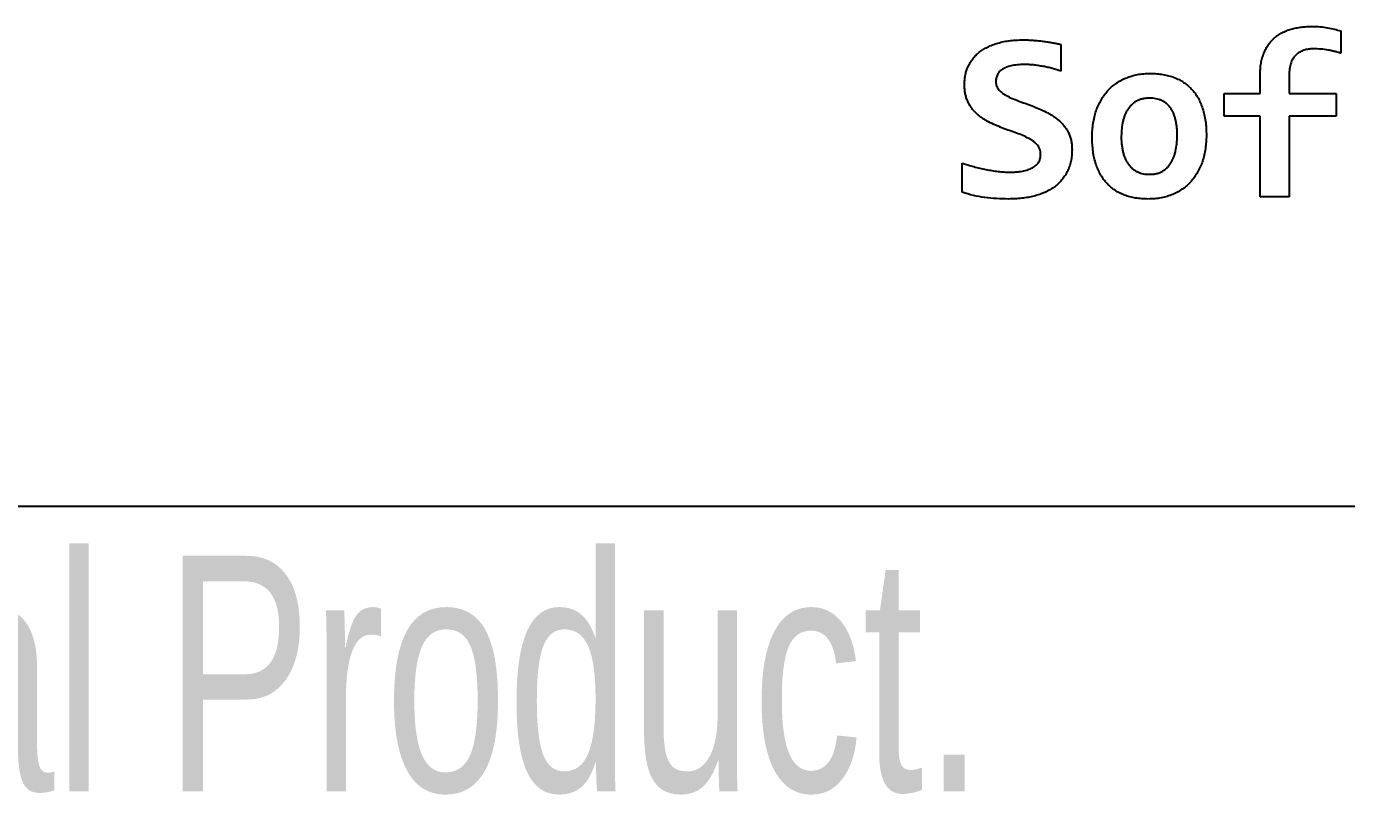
# Model space of a CAD drawing. Header units: inches. Extents: x -5.1 to 5.1, y -2.5 to 2.
# Drawn here: x -2.992 to -1.925, y -2.187 to -1.566 of the extents above; entities that cross this region are included whole.
import ezdxf

# ---------------------------------------------------------------- set-up
doc = ezdxf.new("R2010")
doc.units = ezdxf.units.IN
doc.header["$MEASUREMENT"] = 0
doc.styles.add('SLDTEXTSTYLE0', font='TXT', dxfattribs={"width": 0.7})

msp = doc.modelspace()

# ---------------------------------------------------------------- linework, layer by layer
at = {"color": 7, "linetype": 'Continuous', "lineweight": 25}
for p, q in [((-1.9293, -1.57), (-1.9293, -1.5881)), ((-2.1558, -1.5809), (-2.1558, -1.6026)), ((-1.9946, -1.6207), (-1.9946, -1.6057)), ((-1.971, -1.6046), (-1.971, -1.6207)), ((-2.0236, -1.6388), (-2.0236, -1.6207)), ((-2.0236, -1.6207), (-1.9946, -1.6207)), ((-1.971, -1.6207), (-1.933, -1.6207)), ((-1.933, -1.6207), (-1.933, -1.6388)), ((-1.9946, -1.6388), (-2.0236, -1.6388)), ((-1.9946, -1.704), (-1.9946, -1.6388)), ((-1.933, -1.6388), (-1.971, -1.6388)), ((-1.971, -1.6388), (-1.971, -1.704)), ((-2.2355, -1.7004), (-2.2355, -1.6769)), ((-1.971, -1.704), (-1.9946, -1.704)), ((-5.1181, -1.954), (5.1181, -1.954))]:
    msp.add_line(p, q, dxfattribs=at)
for points, knots in [([(-1.9946, -1.6057), (-1.9945, -1.604), (-1.9945, -1.6008), (-1.9939, -1.5961), (-1.993, -1.5918), (-1.9916, -1.5878), (-1.9899, -1.5843), (-1.9879, -1.581), (-1.9856, -1.5781), (-1.983, -1.5755), (-1.98, -1.5733), (-1.9768, -1.5714), (-1.9733, -1.5698), (-1.9695, -1.5685), (-1.9655, -1.5675), (-1.9612, -1.5669), (-1.9567, -1.5664), (-1.9537, -1.5664), (-1.9521, -1.5664)], [0, 0, 0, 0, 0.075788, 0.1469, 0.21303, 0.275404, 0.335113, 0.392349, 0.448343, 0.503408, 0.558946, 0.615152, 0.672975, 0.733048, 0.795621, 0.860615, 0.928945, 1, 1, 1, 1]), ([(-1.9521, -1.5664), (-1.95, -1.5664), (-1.946, -1.5665), (-1.9401, -1.5674), (-1.9346, -1.5685), (-1.9311, -1.5695), (-1.9293, -1.57)], [0, 0, 0, 0, 0.2682951, 0.5253619, 0.7704703, 1, 1, 1, 1]), ([(-2.2337, -1.6133), (-2.2337, -1.6121), (-2.2336, -1.6097), (-2.2331, -1.6062), (-2.2323, -1.6027), (-2.2311, -1.5994), (-2.2295, -1.5962), (-2.2276, -1.5932), (-2.2253, -1.5904), (-2.2226, -1.5878), (-2.2195, -1.5855), (-2.216, -1.5835), (-2.2121, -1.5816), (-2.2077, -1.5801), (-2.203, -1.5788), (-2.1978, -1.5779), (-2.1921, -1.5773), (-2.1881, -1.5773), (-2.1861, -1.5772)], [0, 0, 0, 0, 0.0538164, 0.1064396, 0.1586962, 0.2112994, 0.2635189, 0.3160566, 0.3694534, 0.424413, 0.4816982, 0.5417685, 0.6054532, 0.6733406, 0.7459788, 0.8244149, 0.9088297, 1, 1, 1, 1]), ([(-2.1861, -1.5772), (-2.1848, -1.5773), (-2.1822, -1.5773), (-2.1782, -1.5775), (-2.1742, -1.5779), (-2.1703, -1.5783), (-2.1664, -1.5788), (-2.1626, -1.5795), (-2.1591, -1.5801), (-2.1569, -1.5806), (-2.1558, -1.5809)], [0, 0, 0, 0, 0.125079, 0.255895, 0.388819, 0.520263, 0.649296, 0.774165, 0.891894, 1, 1, 1, 1]), ([(-1.9515, -1.5845), (-1.9528, -1.5845), (-1.9554, -1.5846), (-1.9592, -1.5855), (-1.9626, -1.5869), (-1.965, -1.5888), (-1.9667, -1.5905), (-1.9678, -1.592), (-1.9687, -1.5936), (-1.9696, -1.5955), (-1.9702, -1.5975), (-1.9707, -1.5997), (-1.971, -1.6021), (-1.971, -1.6037), (-1.971, -1.6046)], [0, 0, 0, 0, 0.126176, 0.246161, 0.360458, 0.471965, 0.528388, 0.585474, 0.645066, 0.707346, 0.772655, 0.842549, 0.91841, 1, 1, 1, 1]), ([(-1.9293, -1.5881), (-1.9301, -1.5879), (-1.9316, -1.5873), (-1.9341, -1.5866), (-1.9367, -1.5861), (-1.9405, -1.5853), (-1.9454, -1.5846), (-1.9494, -1.5845), (-1.9515, -1.5845)], [0, 0, 0, 0, 0.104636, 0.21697, 0.336921, 0.465225, 0.730523, 1, 1, 1, 1]), ([(-2.1854, -1.5972), (-2.1864, -1.5972), (-2.1883, -1.5972), (-2.1911, -1.5974), (-2.1936, -1.5977), (-2.1959, -1.5981), (-2.198, -1.5987), (-2.1999, -1.5993), (-2.2016, -1.6001), (-2.203, -1.6009), (-2.2044, -1.6018), (-2.2055, -1.6029), (-2.2064, -1.6041), (-2.2073, -1.6058), (-2.2082, -1.6081), (-2.2083, -1.6101), (-2.2083, -1.6111)], [0, 0, 0, 0, 0.099159, 0.191052, 0.274927, 0.35215, 0.422702, 0.488072, 0.548375, 0.605337, 0.658286, 0.707893, 0.757118, 0.80445, 0.899396, 1, 1, 1, 1]), ([(-2.1558, -1.6026), (-2.1569, -1.6022), (-2.1591, -1.6014), (-2.1626, -1.6004), (-2.1662, -1.5994), (-2.1701, -1.5987), (-2.174, -1.598), (-2.1779, -1.5975), (-2.1817, -1.5972), (-2.1842, -1.5972), (-2.1854, -1.5972)], [0, 0, 0, 0, 0.113163, 0.23437, 0.359999, 0.490057, 0.621101, 0.752268, 0.879137, 1, 1, 1, 1]), ([(-2.2083, -1.6111), (-2.2083, -1.6117), (-2.2082, -1.613), (-2.2077, -1.6147), (-2.2069, -1.6164), (-2.2057, -1.6178), (-2.2043, -1.6192), (-2.2026, -1.6205), (-2.2007, -1.6217), (-2.1979, -1.6233), (-2.1939, -1.6251), (-2.1888, -1.6271), (-2.1832, -1.629), (-2.1775, -1.6312), (-2.1718, -1.6335), (-2.1671, -1.6358), (-2.1635, -1.6378), (-2.161, -1.6394), (-2.1586, -1.6413), (-2.1563, -1.6432), (-2.1543, -1.6454), (-2.1524, -1.6477), (-2.1507, -1.6502), (-2.1493, -1.6529), (-2.1481, -1.6559), (-2.1473, -1.659), (-2.1468, -1.6625), (-2.1468, -1.6649), (-2.1467, -1.6661)], [0, 0, 0, 0, 0.021429, 0.041602, 0.061975, 0.08307, 0.10515, 0.128732, 0.153826, 0.180498, 0.238079, 0.301022, 0.36803, 0.436896, 0.506588, 0.5764, 0.611054, 0.645336, 0.678978, 0.712841, 0.746182, 0.779715, 0.813556, 0.847755, 0.883071, 0.919618, 0.958543, 1, 1, 1, 1]), ([(-2.1304, -1.6557), (-2.1304, -1.6538), (-2.1303, -1.6501), (-2.1297, -1.6447), (-2.1287, -1.6395), (-2.1273, -1.6347), (-2.1255, -1.6301), (-2.1233, -1.6259), (-2.1208, -1.622), (-2.118, -1.6184), (-2.1148, -1.6152), (-2.1112, -1.6125), (-2.1073, -1.61), (-2.1031, -1.608), (-2.0985, -1.6064), (-2.0937, -1.6052), (-2.0886, -1.6045), (-2.0851, -1.6044), (-2.0833, -1.6044)], [0, 0, 0, 0, 0.072058, 0.140928, 0.207308, 0.271804, 0.334188, 0.394414, 0.453043, 0.510629, 0.567916, 0.625392, 0.683139, 0.742725, 0.803883, 0.8665, 0.931886, 1, 1, 1, 1]), ([(-2.0833, -1.6044), (-2.0816, -1.6044), (-2.0782, -1.6045), (-2.0732, -1.6051), (-2.0686, -1.6061), (-2.0642, -1.6075), (-2.0602, -1.6093), (-2.0564, -1.6115), (-2.053, -1.6141), (-2.0499, -1.6171), (-2.0472, -1.6204), (-2.0447, -1.6242), (-2.0427, -1.6283), (-2.041, -1.6328), (-2.0397, -1.6377), (-2.0387, -1.6429), (-2.0382, -1.6485), (-2.0381, -1.6523), (-2.038, -1.6543)], [0, 0, 0, 0, 0.0679579, 0.132642, 0.1946105, 0.2539033, 0.3112375, 0.3676376, 0.4229266, 0.4787842, 0.5351601, 0.593104, 0.6528534, 0.7152294, 0.7806807, 0.8497391, 0.9224524, 1, 1, 1, 1]), ([(-2.1721, -1.67), (-2.1721, -1.6693), (-2.1722, -1.6678), (-2.1727, -1.6658), (-2.1736, -1.664), (-2.1747, -1.6623), (-2.1762, -1.6608), (-2.1778, -1.6593), (-2.1797, -1.6581), (-2.1825, -1.6564), (-2.1865, -1.6545), (-2.1917, -1.6525), (-2.1973, -1.6506), (-2.2029, -1.6485), (-2.2086, -1.6462), (-2.2133, -1.6441), (-2.2169, -1.6421), (-2.2194, -1.6405), (-2.2218, -1.6387), (-2.2241, -1.6367), (-2.2262, -1.6346), (-2.228, -1.6322), (-2.2297, -1.6297), (-2.2311, -1.6269), (-2.2323, -1.6239), (-2.2331, -1.6206), (-2.2336, -1.6171), (-2.2337, -1.6146), (-2.2337, -1.6133)], [0, 0, 0, 0, 0.024176, 0.047029, 0.069155, 0.091388, 0.114196, 0.138372, 0.163555, 0.190236, 0.247354, 0.309382, 0.374826, 0.441872, 0.509944, 0.578287, 0.612188, 0.645703, 0.678571, 0.711641, 0.744628, 0.777628, 0.810881, 0.845185, 0.88047, 0.917899, 0.957387, 1, 1, 1, 1]), ([(-2.084, -1.6243), (-2.085, -1.6244), (-2.0869, -1.6244), (-2.0897, -1.6249), (-2.0922, -1.6256), (-2.0945, -1.6267), (-2.0966, -1.628), (-2.0984, -1.6296), (-2.1001, -1.6313), (-2.1016, -1.6334), (-2.1029, -1.6355), (-2.104, -1.6379), (-2.1049, -1.6405), (-2.1059, -1.6441), (-2.1067, -1.649), (-2.1068, -1.653), (-2.1069, -1.6551)], [0, 0, 0, 0, 0.068134, 0.131821, 0.192056, 0.249735, 0.306198, 0.361916, 0.418375, 0.475965, 0.534659, 0.594669, 0.657398, 0.722482, 0.857817, 1, 1, 1, 1]), ([(-2.0616, -1.6549), (-2.0616, -1.6536), (-2.0616, -1.6513), (-2.0619, -1.6478), (-2.0623, -1.6446), (-2.063, -1.6416), (-2.0638, -1.6389), (-2.0647, -1.6363), (-2.0659, -1.6341), (-2.0672, -1.632), (-2.0687, -1.6302), (-2.0704, -1.6286), (-2.0723, -1.6273), (-2.0743, -1.6262), (-2.0765, -1.6254), (-2.0789, -1.6248), (-2.0814, -1.6244), (-2.0831, -1.6244), (-2.084, -1.6243)], [0, 0, 0, 0, 0.08536, 0.165715, 0.241194, 0.311617, 0.378077, 0.440006, 0.499016, 0.555459, 0.610007, 0.662955, 0.715228, 0.768091, 0.822338, 0.878539, 0.937583, 1, 1, 1, 1]), ([(-2.038, -1.6543), (-2.0381, -1.6562), (-2.0382, -1.6599), (-2.0388, -1.6653), (-2.0398, -1.6704), (-2.0411, -1.6753), (-2.0429, -1.6799), (-2.0451, -1.6842), (-2.0476, -1.6881), (-2.0504, -1.6917), (-2.0536, -1.6949), (-2.0571, -1.6977), (-2.061, -1.7002), (-2.0652, -1.7022), (-2.0698, -1.7039), (-2.0747, -1.705), (-2.0798, -1.7057), (-2.0834, -1.7058), (-2.0852, -1.7059)], [0, 0, 0, 0, 0.071463, 0.13971, 0.206293, 0.270478, 0.332859, 0.393047, 0.451786, 0.509517, 0.566616, 0.623786, 0.681838, 0.741386, 0.802343, 0.865103, 0.931034, 1, 1, 1, 1]), ([(-2.0852, -1.7059), (-2.0869, -1.7058), (-2.0903, -1.7058), (-2.0952, -1.7051), (-2.0998, -1.7042), (-2.1042, -1.7028), (-2.1082, -1.701), (-2.112, -1.6989), (-2.1154, -1.6963), (-2.1185, -1.6933), (-2.1212, -1.69), (-2.1237, -1.6862), (-2.1257, -1.6821), (-2.1275, -1.6775), (-2.1288, -1.6726), (-2.1298, -1.6673), (-2.1303, -1.6616), (-2.1304, -1.6577), (-2.1304, -1.6557)], [0, 0, 0, 0, 0.067324, 0.13139, 0.192602, 0.251663, 0.308773, 0.364449, 0.419593, 0.474977, 0.531132, 0.58854, 0.648549, 0.711155, 0.777156, 0.847029, 0.921286, 1, 1, 1, 1]), ([(-2.1069, -1.6551), (-2.1069, -1.6563), (-2.1069, -1.6587), (-2.1065, -1.6622), (-2.1061, -1.6655), (-2.1054, -1.6685), (-2.1046, -1.6713), (-2.1035, -1.6738), (-2.1023, -1.6761), (-2.1008, -1.6782), (-2.0992, -1.68), (-2.0975, -1.6816), (-2.0956, -1.683), (-2.0935, -1.684), (-2.0914, -1.6849), (-2.0891, -1.6855), (-2.0866, -1.6859), (-2.0849, -1.6859), (-2.084, -1.6859)], [0, 0, 0, 0, 0.085361, 0.165809, 0.241446, 0.312247, 0.379013, 0.442055, 0.501796, 0.559807, 0.615207, 0.669632, 0.722415, 0.775451, 0.828678, 0.883357, 0.940661, 1, 1, 1, 1]), ([(-2.084, -1.6859), (-2.0831, -1.6859), (-2.0813, -1.6859), (-2.0786, -1.6854), (-2.0762, -1.6847), (-2.0739, -1.6836), (-2.0719, -1.6823), (-2.07, -1.6808), (-2.0684, -1.679), (-2.0669, -1.677), (-2.0656, -1.6748), (-2.0646, -1.6724), (-2.0636, -1.6699), (-2.0627, -1.6661), (-2.0618, -1.6611), (-2.0617, -1.657), (-2.0616, -1.6549)], [0, 0, 0, 0, 0.065582, 0.126747, 0.185595, 0.24246, 0.298423, 0.354279, 0.409443, 0.466172, 0.524588, 0.584976, 0.64838, 0.714158, 0.853069, 1, 1, 1, 1]), ([(-2.1467, -1.6661), (-2.1468, -1.6677), (-2.1468, -1.6709), (-2.1476, -1.6755), (-2.1488, -1.6799), (-2.1505, -1.6838), (-2.1526, -1.6874), (-2.1551, -1.6907), (-2.1579, -1.6937), (-2.1612, -1.6963), (-2.1648, -1.6986), (-2.1687, -1.7006), (-2.1729, -1.7022), (-2.1775, -1.7036), (-2.1823, -1.7046), (-2.1874, -1.7053), (-2.1926, -1.7058), (-2.1962, -1.7058), (-2.1981, -1.7059)], [0, 0, 0, 0, 0.067105, 0.130315, 0.190697, 0.248872, 0.305499, 0.361053, 0.416904, 0.473341, 0.531048, 0.590662, 0.65226, 0.716984, 0.784011, 0.853314, 0.925236, 1, 1, 1, 1]), ([(-2.1972, -1.6841), (-2.1961, -1.6841), (-2.194, -1.6841), (-2.191, -1.6839), (-2.1882, -1.6836), (-2.1857, -1.6831), (-2.1834, -1.6825), (-2.1813, -1.6818), (-2.1795, -1.6811), (-2.1779, -1.6802), (-2.1765, -1.6792), (-2.1752, -1.6781), (-2.1742, -1.677), (-2.1732, -1.6753), (-2.1723, -1.673), (-2.1722, -1.671), (-2.1721, -1.67)], [0, 0, 0, 0, 0.102044, 0.19548, 0.282321, 0.360991, 0.434591, 0.501345, 0.563595, 0.620665, 0.674347, 0.723579, 0.770993, 0.816866, 0.907045, 1, 1, 1, 1]), ([(-2.2355, -1.6769), (-2.234, -1.6774), (-2.2309, -1.6783), (-2.2262, -1.6797), (-2.2213, -1.6809), (-2.2164, -1.682), (-2.2115, -1.6829), (-2.2067, -1.6836), (-2.2019, -1.684), (-2.1987, -1.6841), (-2.1972, -1.6841)], [0, 0, 0, 0, 0.122767, 0.249266, 0.377422, 0.505457, 0.632501, 0.758036, 0.881398, 1, 1, 1, 1]), ([(-2.1981, -1.7059), (-2.2013, -1.7058), (-2.2077, -1.7057), (-2.2172, -1.7047), (-2.2265, -1.7031), (-2.2325, -1.7013), (-2.2355, -1.7004)], [0, 0, 0, 0, 0.256441, 0.505771, 0.751284, 1, 1, 1, 1])]:
    msp.add_open_spline(points, degree=3, knots=knots, dxfattribs=at)

# ---------------------------------------------------------------- texts
at = {"color": 7, "linetype": 'Continuous', "insert": (-5.1181, -1.9942), "char_height": 0.1903, "attachment_point": 1, "style": 'SLDTEXTSTYLE0'}
msp.add_mtext('SOLIDWORKS Educational Product.', dxfattribs=at)

doc.saveas('drawing.dxf')
